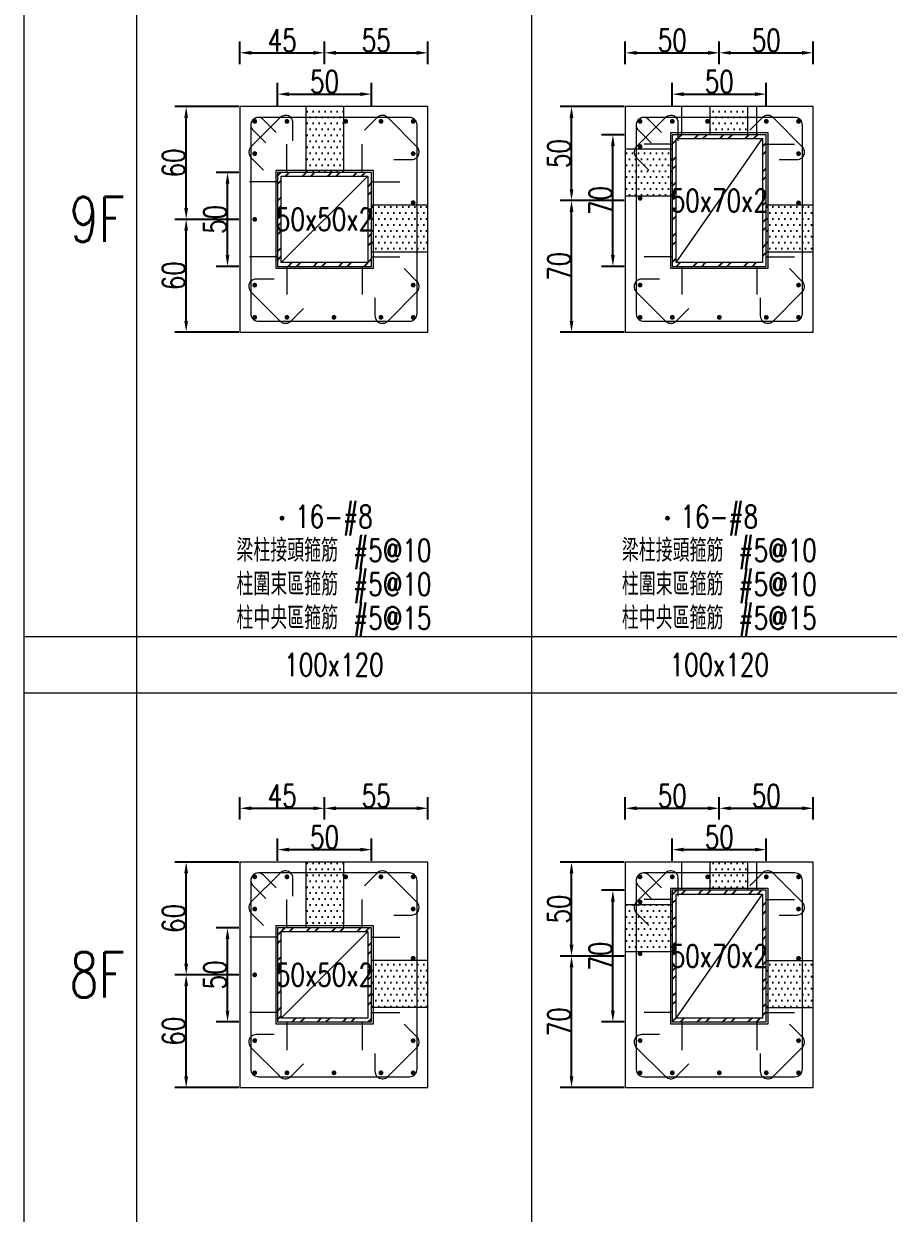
# Model space of a CAD drawing. Header units: millimetres. Extents: x 0 to 3905, y 0 to 8880.
# Drawn here: x 0 to 460, y 3341 to 3974 of the extents above; entities that cross this region are included whole.
import ezdxf
from ezdxf.enums import TextEntityAlignment as Align

# ---------------------------------------------------------------- set-up
doc = ezdxf.new("R2010")
doc.units = ezdxf.units.MM
doc.layers.get('DEFPOINTS').update_dxf_attribs({"color": 3})
for name, color, linetype in [('Hatch線', 6, 'Continuous'), ('TC-鋼粱', 132, 'Continuous'), ('主筋斷面', 2, 'Continuous'), ('文字-主筋根數', 7, 'Continuous'), ('文字-剪力筋 中央區', 7, 'Continuous'), ('文字-剪力筋-BC', 7, 'Continuous'), ('文字-剪力筋-圍束區', 7, 'Continuous'), ('文字-斷面尺寸', 7, 'Continuous'), ('文字-樓群名稱', 7, 'Continuous'), ('文字-輔助字', 7, 'Continuous'), ('柱斷面線', 4, 'Continuous'), ('標註字', 4, 'Continuous'), ('箍筋線', 1, 'Continuous'), ('網格線', 7, 'Continuous'), ('鋼柱', 11, 'Continuous')]:
    doc.layers.add(name, color=color, linetype=linetype)
doc.styles.add('note', font='txt.shx', dxfattribs={"width": 0.75, "height": 12})
doc.styles.add('txt', font='txt.shx', dxfattribs={"height": 0.2, "bigfont": 'chineset.shx'})
doc.dimstyles.new('RCAD_DIM', dxfattribs={"dimtxt": 12, "dimasz": 6, "dimexe": 6, "dimexo": 0.625, "dimtad": 1, "dimdec": 0, "dimdsep": 46, "dimtxsty": 'note', "dimcen": 2.5, "dimclrd": 256, "dimclre": 256, "dimclrt": 256, "dimadec": 0, "dimazin": 0, "dimtfac": 1, "dimtmove": 0, "dimatfit": 3, "dimfxl": 0, "dimtolj": 1, "dimarcsym": 0})

# ---------------------------------------------------------------- blocks, each defined once
blk = doc.blocks.new('*D66')
at = {"layer": 'DEFPOINTS', "color": 0}
for p in [(185, 3534.62), (135, 3528), (185, 3528)]:
    blk.add_point(p, dxfattribs=at)
at = {"layer": '標註字', "lineweight": -2}
for p, q in [((135, 3528.62), (135, 3540.62)), ((185, 3528.62), (185, 3540.62)), ((141, 3534.62), (179, 3534.62))]:
    blk.add_line(p, q, dxfattribs=at)
at = {"layer": '標註字'}
for points in [[(141, 3535.62), (141, 3533.62), (135, 3534.62)], [(179, 3533.62), (179, 3535.62), (185, 3534.62)]]:
    blk.add_solid(points, dxfattribs=at)
at = {"layer": '標註字', "insert": (160, 3541.25), "char_height": 12, "attachment_point": 5, "style": 'note'}
blk.add_mtext('\\A1;50', dxfattribs=at)
blk = doc.blocks.new('*D67')
at = {"layer": 'DEFPOINTS', "color": 0}
for p in [(108.38, 3493), (115, 3493), (115, 3443)]:
    blk.add_point(p, dxfattribs=at)
at = {"layer": '標註字', "lineweight": -2}
for p, q in [((114.38, 3493), (102.38, 3493)), ((108.38, 3449), (108.38, 3487)), ((114.38, 3443), (102.38, 3443))]:
    blk.add_line(p, q, dxfattribs=at)
at = {"layer": '標註字'}
for points in [[(109.38, 3487), (107.38, 3487), (108.38, 3493)], [(107.38, 3449), (109.38, 3449), (108.38, 3443)]]:
    blk.add_solid(points, dxfattribs=at)
at = {"layer": '標註字', "insert": (101.75, 3468), "char_height": 12, "attachment_point": 5, "rotation": 90, "style": 'note'}
blk.add_mtext('\\A1;50', dxfattribs=at)
blk = doc.blocks.new('*D68')
at = {"layer": 'DEFPOINTS', "color": 0}
for p in [(160, 3556.62), (115, 3550), (160, 3550)]:
    blk.add_point(p, dxfattribs=at)
at = {"layer": '標註字', "lineweight": -2}
for p, q in [((115, 3550.62), (115, 3562.62)), ((160, 3550.62), (160, 3562.62)), ((121, 3556.62), (154, 3556.62))]:
    blk.add_line(p, q, dxfattribs=at)
at = {"layer": '標註字'}
for points in [[(121, 3557.62), (121, 3555.62), (115, 3556.62)], [(154, 3555.62), (154, 3557.62), (160, 3556.62)]]:
    blk.add_solid(points, dxfattribs=at)
at = {"layer": '標註字', "insert": (137.5, 3563.25), "char_height": 12, "attachment_point": 5, "style": 'note'}
blk.add_mtext('\\A1;45', dxfattribs=at)
blk = doc.blocks.new('*D69')
at = {"layer": 'DEFPOINTS', "color": 0}
for p in [(215, 3556.62), (160, 3550), (215, 3550)]:
    blk.add_point(p, dxfattribs=at)
at = {"layer": '標註字', "lineweight": -2}
for p, q in [((160, 3550.62), (160, 3562.62)), ((215, 3550.62), (215, 3562.62)), ((166, 3556.62), (209, 3556.62))]:
    blk.add_line(p, q, dxfattribs=at)
at = {"layer": '標註字'}
for points in [[(166, 3557.62), (166, 3555.62), (160, 3556.62)], [(209, 3555.62), (209, 3557.62), (215, 3556.62)]]:
    blk.add_solid(points, dxfattribs=at)
at = {"layer": '標註字', "insert": (187.5, 3563.25), "char_height": 12, "attachment_point": 5, "style": 'note'}
blk.add_mtext('\\A1;55', dxfattribs=at)
blk = doc.blocks.new('*D70')
at = {"layer": 'DEFPOINTS', "color": 0}
for p in [(86.38, 3468), (115, 3468), (115, 3408)]:
    blk.add_point(p, dxfattribs=at)
at = {"layer": '標註字', "lineweight": -2}
for p, q in [((114.38, 3468), (80.38, 3468)), ((86.38, 3414), (86.38, 3462)), ((114.38, 3408), (80.38, 3408))]:
    blk.add_line(p, q, dxfattribs=at)
at = {"layer": '標註字'}
for points in [[(87.38, 3462), (85.38, 3462), (86.38, 3468)], [(85.38, 3414), (87.38, 3414), (86.38, 3408)]]:
    blk.add_solid(points, dxfattribs=at)
at = {"layer": '標註字', "insert": (79.75, 3438), "char_height": 12, "attachment_point": 5, "rotation": 90, "style": 'note'}
blk.add_mtext('\\A1;60', dxfattribs=at)
blk = doc.blocks.new('*D71')
at = {"layer": 'DEFPOINTS', "color": 0}
for p in [(86.38, 3528), (115, 3528), (115, 3468)]:
    blk.add_point(p, dxfattribs=at)
at = {"layer": '標註字', "lineweight": -2}
for p, q in [((114.38, 3528), (80.38, 3528)), ((86.38, 3474), (86.38, 3522)), ((114.38, 3468), (80.38, 3468))]:
    blk.add_line(p, q, dxfattribs=at)
at = {"layer": '標註字'}
for points in [[(87.38, 3522), (85.38, 3522), (86.38, 3528)], [(85.38, 3474), (87.38, 3474), (86.38, 3468)]]:
    blk.add_solid(points, dxfattribs=at)
at = {"layer": '標註字', "insert": (79.75, 3498), "char_height": 12, "attachment_point": 5, "rotation": 90, "style": 'note'}
blk.add_mtext('\\A1;60', dxfattribs=at)
blk = doc.blocks.new('Circle_Filled')
at = {"const_width": 0.5}
blk.add_lwpolyline([(-0.25, 0, 1), (0.25, 0, 1)], format="xyb", close=True, dxfattribs=at)
blk = doc.blocks.new('*D72')
at = {"layer": 'DEFPOINTS', "color": 0}
for p in [(185, 3936.62), (135, 3930), (185, 3930)]:
    blk.add_point(p, dxfattribs=at)
at = {"layer": '標註字', "lineweight": -2}
for p, q in [((135, 3930.62), (135, 3942.62)), ((185, 3930.62), (185, 3942.62)), ((141, 3936.62), (179, 3936.62))]:
    blk.add_line(p, q, dxfattribs=at)
at = {"layer": '標註字'}
for points in [[(141, 3937.62), (141, 3935.62), (135, 3936.62)], [(179, 3935.62), (179, 3937.62), (185, 3936.62)]]:
    blk.add_solid(points, dxfattribs=at)
at = {"layer": '標註字', "insert": (160, 3943.25), "char_height": 12, "attachment_point": 5, "style": 'note'}
blk.add_mtext('\\A1;50', dxfattribs=at)
blk = doc.blocks.new('*D73')
at = {"layer": 'DEFPOINTS', "color": 0}
for p in [(108.38, 3895), (115, 3895), (115, 3845)]:
    blk.add_point(p, dxfattribs=at)
at = {"layer": '標註字', "lineweight": -2}
for p, q in [((114.38, 3895), (102.38, 3895)), ((108.38, 3851), (108.38, 3889)), ((114.38, 3845), (102.38, 3845))]:
    blk.add_line(p, q, dxfattribs=at)
at = {"layer": '標註字'}
for points in [[(109.38, 3889), (107.38, 3889), (108.38, 3895)], [(107.38, 3851), (109.38, 3851), (108.38, 3845)]]:
    blk.add_solid(points, dxfattribs=at)
at = {"layer": '標註字', "insert": (101.75, 3870), "char_height": 12, "attachment_point": 5, "rotation": 90, "style": 'note'}
blk.add_mtext('\\A1;50', dxfattribs=at)
blk = doc.blocks.new('*D74')
at = {"layer": 'DEFPOINTS', "color": 0}
for p in [(160, 3958.62), (115, 3952), (160, 3952)]:
    blk.add_point(p, dxfattribs=at)
at = {"layer": '標註字', "lineweight": -2}
for p, q in [((115, 3952.62), (115, 3964.62)), ((160, 3952.62), (160, 3964.62)), ((121, 3958.62), (154, 3958.62))]:
    blk.add_line(p, q, dxfattribs=at)
at = {"layer": '標註字'}
for points in [[(121, 3959.62), (121, 3957.62), (115, 3958.62)], [(154, 3957.62), (154, 3959.62), (160, 3958.62)]]:
    blk.add_solid(points, dxfattribs=at)
at = {"layer": '標註字', "insert": (137.5, 3965.25), "char_height": 12, "attachment_point": 5, "style": 'note'}
blk.add_mtext('\\A1;45', dxfattribs=at)
blk = doc.blocks.new('*D75')
at = {"layer": 'DEFPOINTS', "color": 0}
for p in [(215, 3958.62), (160, 3952), (215, 3952)]:
    blk.add_point(p, dxfattribs=at)
at = {"layer": '標註字', "lineweight": -2}
for p, q in [((160, 3952.62), (160, 3964.62)), ((215, 3952.62), (215, 3964.62)), ((166, 3958.62), (209, 3958.62))]:
    blk.add_line(p, q, dxfattribs=at)
at = {"layer": '標註字'}
for points in [[(166, 3959.62), (166, 3957.62), (160, 3958.62)], [(209, 3957.62), (209, 3959.62), (215, 3958.62)]]:
    blk.add_solid(points, dxfattribs=at)
at = {"layer": '標註字', "insert": (187.5, 3965.25), "char_height": 12, "attachment_point": 5, "style": 'note'}
blk.add_mtext('\\A1;55', dxfattribs=at)
blk = doc.blocks.new('*D76')
at = {"layer": 'DEFPOINTS', "color": 0}
for p in [(86.38, 3870), (115, 3870), (115, 3810)]:
    blk.add_point(p, dxfattribs=at)
at = {"layer": '標註字', "lineweight": -2}
for p, q in [((114.38, 3870), (80.38, 3870)), ((86.38, 3816), (86.38, 3864)), ((114.38, 3810), (80.38, 3810))]:
    blk.add_line(p, q, dxfattribs=at)
at = {"layer": '標註字'}
for points in [[(87.38, 3864), (85.38, 3864), (86.38, 3870)], [(85.38, 3816), (87.38, 3816), (86.38, 3810)]]:
    blk.add_solid(points, dxfattribs=at)
at = {"layer": '標註字', "insert": (79.75, 3840), "char_height": 12, "attachment_point": 5, "rotation": 90, "style": 'note'}
blk.add_mtext('\\A1;60', dxfattribs=at)
blk = doc.blocks.new('*D77')
at = {"layer": 'DEFPOINTS', "color": 0}
for p in [(86.38, 3930), (115, 3930), (115, 3870)]:
    blk.add_point(p, dxfattribs=at)
at = {"layer": '標註字', "lineweight": -2}
for p, q in [((114.38, 3930), (80.38, 3930)), ((86.38, 3876), (86.38, 3924)), ((114.38, 3870), (80.38, 3870))]:
    blk.add_line(p, q, dxfattribs=at)
at = {"layer": '標註字'}
for points in [[(87.38, 3924), (85.38, 3924), (86.38, 3930)], [(85.38, 3876), (87.38, 3876), (86.38, 3870)]]:
    blk.add_solid(points, dxfattribs=at)
at = {"layer": '標註字', "insert": (79.75, 3900), "char_height": 12, "attachment_point": 5, "rotation": 90, "style": 'note'}
blk.add_mtext('\\A1;60', dxfattribs=at)
blk = doc.blocks.new('*D198')
at = {"layer": 'DEFPOINTS', "color": 0}
for p in [(395, 3534.62), (345, 3528), (395, 3528)]:
    blk.add_point(p, dxfattribs=at)
at = {"layer": '標註字', "lineweight": -2}
for p, q in [((345, 3528.62), (345, 3540.62)), ((395, 3528.62), (395, 3540.62)), ((351, 3534.62), (389, 3534.62))]:
    blk.add_line(p, q, dxfattribs=at)
at = {"layer": '標註字'}
for points in [[(351, 3535.62), (351, 3533.62), (345, 3534.62)], [(389, 3533.62), (389, 3535.62), (395, 3534.62)]]:
    blk.add_solid(points, dxfattribs=at)
at = {"layer": '標註字', "insert": (370, 3541.25), "char_height": 12, "attachment_point": 5, "style": 'note'}
blk.add_mtext('\\A1;50', dxfattribs=at)
blk = doc.blocks.new('*D199')
at = {"layer": 'DEFPOINTS', "color": 0}
for p in [(313.38, 3513), (320, 3513), (320, 3443)]:
    blk.add_point(p, dxfattribs=at)
at = {"layer": '標註字', "lineweight": -2}
for p, q in [((319.38, 3513), (307.38, 3513)), ((313.38, 3449), (313.38, 3507)), ((319.38, 3443), (307.38, 3443))]:
    blk.add_line(p, q, dxfattribs=at)
at = {"layer": '標註字'}
for points in [[(314.38, 3507), (312.38, 3507), (313.38, 3513)], [(312.38, 3449), (314.38, 3449), (313.38, 3443)]]:
    blk.add_solid(points, dxfattribs=at)
at = {"layer": '標註字', "insert": (306.75, 3478), "char_height": 12, "attachment_point": 5, "rotation": 90, "style": 'note'}
blk.add_mtext('\\A1;70', dxfattribs=at)
blk = doc.blocks.new('*D200')
at = {"layer": 'DEFPOINTS', "color": 0}
for p in [(370, 3556.62), (320, 3550), (370, 3550)]:
    blk.add_point(p, dxfattribs=at)
at = {"layer": '標註字', "lineweight": -2}
for p, q in [((320, 3550.62), (320, 3562.62)), ((370, 3550.62), (370, 3562.62)), ((326, 3556.62), (364, 3556.62))]:
    blk.add_line(p, q, dxfattribs=at)
at = {"layer": '標註字'}
for points in [[(326, 3557.62), (326, 3555.62), (320, 3556.62)], [(364, 3555.62), (364, 3557.62), (370, 3556.62)]]:
    blk.add_solid(points, dxfattribs=at)
at = {"layer": '標註字', "insert": (345, 3563.25), "char_height": 12, "attachment_point": 5, "style": 'note'}
blk.add_mtext('\\A1;50', dxfattribs=at)
blk = doc.blocks.new('*D201')
at = {"layer": 'DEFPOINTS', "color": 0}
for p in [(420, 3556.62), (370, 3550), (420, 3550)]:
    blk.add_point(p, dxfattribs=at)
at = {"layer": '標註字', "lineweight": -2}
for p, q in [((370, 3550.62), (370, 3562.62)), ((420, 3550.62), (420, 3562.62)), ((376, 3556.62), (414, 3556.62))]:
    blk.add_line(p, q, dxfattribs=at)
at = {"layer": '標註字'}
for points in [[(376, 3557.62), (376, 3555.62), (370, 3556.62)], [(414, 3555.62), (414, 3557.62), (420, 3556.62)]]:
    blk.add_solid(points, dxfattribs=at)
at = {"layer": '標註字', "insert": (395, 3563.25), "char_height": 12, "attachment_point": 5, "style": 'note'}
blk.add_mtext('\\A1;50', dxfattribs=at)
blk = doc.blocks.new('*D202')
at = {"layer": 'DEFPOINTS', "color": 0}
for p in [(291.38, 3478), (320, 3478), (320, 3408)]:
    blk.add_point(p, dxfattribs=at)
at = {"layer": '標註字', "lineweight": -2}
for p, q in [((319.38, 3478), (285.38, 3478)), ((291.38, 3414), (291.38, 3472)), ((319.38, 3408), (285.38, 3408))]:
    blk.add_line(p, q, dxfattribs=at)
at = {"layer": '標註字'}
for points in [[(292.38, 3472), (290.38, 3472), (291.38, 3478)], [(290.38, 3414), (292.38, 3414), (291.38, 3408)]]:
    blk.add_solid(points, dxfattribs=at)
at = {"layer": '標註字', "insert": (284.75, 3443), "char_height": 12, "attachment_point": 5, "rotation": 90, "style": 'note'}
blk.add_mtext('\\A1;70', dxfattribs=at)
blk = doc.blocks.new('*D203')
at = {"layer": 'DEFPOINTS', "color": 0}
for p in [(291.38, 3528), (320, 3528), (320, 3478)]:
    blk.add_point(p, dxfattribs=at)
at = {"layer": '標註字', "lineweight": -2}
for p, q in [((319.38, 3528), (285.38, 3528)), ((291.38, 3484), (291.38, 3522)), ((319.38, 3478), (285.38, 3478))]:
    blk.add_line(p, q, dxfattribs=at)
at = {"layer": '標註字'}
for points in [[(292.38, 3522), (290.38, 3522), (291.38, 3528)], [(290.38, 3484), (292.38, 3484), (291.38, 3478)]]:
    blk.add_solid(points, dxfattribs=at)
at = {"layer": '標註字', "insert": (284.75, 3503), "char_height": 12, "attachment_point": 5, "rotation": 90, "style": 'note'}
blk.add_mtext('\\A1;50', dxfattribs=at)
blk = doc.blocks.new('*D204')
at = {"layer": 'DEFPOINTS', "color": 0}
for p in [(395, 3936.62), (345, 3930), (395, 3930)]:
    blk.add_point(p, dxfattribs=at)
at = {"layer": '標註字', "lineweight": -2}
for p, q in [((345, 3930.62), (345, 3942.62)), ((395, 3930.62), (395, 3942.62)), ((351, 3936.62), (389, 3936.62))]:
    blk.add_line(p, q, dxfattribs=at)
at = {"layer": '標註字'}
for points in [[(351, 3937.62), (351, 3935.62), (345, 3936.62)], [(389, 3935.62), (389, 3937.62), (395, 3936.62)]]:
    blk.add_solid(points, dxfattribs=at)
at = {"layer": '標註字', "insert": (370, 3943.25), "char_height": 12, "attachment_point": 5, "style": 'note'}
blk.add_mtext('\\A1;50', dxfattribs=at)
blk = doc.blocks.new('*D205')
at = {"layer": 'DEFPOINTS', "color": 0}
for p in [(313.38, 3915), (320, 3915), (320, 3845)]:
    blk.add_point(p, dxfattribs=at)
at = {"layer": '標註字', "lineweight": -2}
for p, q in [((319.38, 3915), (307.38, 3915)), ((313.38, 3851), (313.38, 3909)), ((319.38, 3845), (307.38, 3845))]:
    blk.add_line(p, q, dxfattribs=at)
at = {"layer": '標註字'}
for points in [[(314.38, 3909), (312.38, 3909), (313.38, 3915)], [(312.38, 3851), (314.38, 3851), (313.38, 3845)]]:
    blk.add_solid(points, dxfattribs=at)
at = {"layer": '標註字', "insert": (306.75, 3880), "char_height": 12, "attachment_point": 5, "rotation": 90, "style": 'note'}
blk.add_mtext('\\A1;70', dxfattribs=at)
blk = doc.blocks.new('*D206')
at = {"layer": 'DEFPOINTS', "color": 0}
for p in [(370, 3958.62), (320, 3952), (370, 3952)]:
    blk.add_point(p, dxfattribs=at)
at = {"layer": '標註字', "lineweight": -2}
for p, q in [((320, 3952.62), (320, 3964.62)), ((370, 3952.62), (370, 3964.62)), ((326, 3958.62), (364, 3958.62))]:
    blk.add_line(p, q, dxfattribs=at)
at = {"layer": '標註字'}
for points in [[(326, 3959.62), (326, 3957.62), (320, 3958.62)], [(364, 3957.62), (364, 3959.62), (370, 3958.62)]]:
    blk.add_solid(points, dxfattribs=at)
at = {"layer": '標註字', "insert": (345, 3965.25), "char_height": 12, "attachment_point": 5, "style": 'note'}
blk.add_mtext('\\A1;50', dxfattribs=at)
blk = doc.blocks.new('*D207')
at = {"layer": 'DEFPOINTS', "color": 0}
for p in [(420, 3958.62), (370, 3952), (420, 3952)]:
    blk.add_point(p, dxfattribs=at)
at = {"layer": '標註字', "lineweight": -2}
for p, q in [((370, 3952.62), (370, 3964.62)), ((420, 3952.62), (420, 3964.62)), ((376, 3958.62), (414, 3958.62))]:
    blk.add_line(p, q, dxfattribs=at)
at = {"layer": '標註字'}
for points in [[(376, 3959.62), (376, 3957.62), (370, 3958.62)], [(414, 3957.62), (414, 3959.62), (420, 3958.62)]]:
    blk.add_solid(points, dxfattribs=at)
at = {"layer": '標註字', "insert": (395, 3965.25), "char_height": 12, "attachment_point": 5, "style": 'note'}
blk.add_mtext('\\A1;50', dxfattribs=at)
blk = doc.blocks.new('*D208')
at = {"layer": 'DEFPOINTS', "color": 0}
for p in [(291.38, 3880), (320, 3880), (320, 3810)]:
    blk.add_point(p, dxfattribs=at)
at = {"layer": '標註字', "lineweight": -2}
for p, q in [((319.38, 3880), (285.38, 3880)), ((291.38, 3816), (291.38, 3874)), ((319.38, 3810), (285.38, 3810))]:
    blk.add_line(p, q, dxfattribs=at)
at = {"layer": '標註字'}
for points in [[(292.38, 3874), (290.38, 3874), (291.38, 3880)], [(290.38, 3816), (292.38, 3816), (291.38, 3810)]]:
    blk.add_solid(points, dxfattribs=at)
at = {"layer": '標註字', "insert": (284.75, 3845), "char_height": 12, "attachment_point": 5, "rotation": 90, "style": 'note'}
blk.add_mtext('\\A1;70', dxfattribs=at)
blk = doc.blocks.new('*D209')
at = {"layer": 'DEFPOINTS', "color": 0}
for p in [(291.38, 3930), (320, 3930), (320, 3880)]:
    blk.add_point(p, dxfattribs=at)
at = {"layer": '標註字', "lineweight": -2}
for p, q in [((319.38, 3930), (285.38, 3930)), ((291.38, 3886), (291.38, 3924)), ((319.38, 3880), (285.38, 3880))]:
    blk.add_line(p, q, dxfattribs=at)
at = {"layer": '標註字'}
for points in [[(292.38, 3924), (290.38, 3924), (291.38, 3930)], [(290.38, 3886), (292.38, 3886), (291.38, 3880)]]:
    blk.add_solid(points, dxfattribs=at)
at = {"layer": '標註字', "insert": (284.75, 3905), "char_height": 12, "attachment_point": 5, "rotation": 90, "style": 'note'}
blk.add_mtext('\\A1;50', dxfattribs=at)

msp = doc.modelspace()

# ---------------------------------------------------------------- hatches: boundary and pattern name
at = {"layer": 'Hatch線'}
h = msp.add_hatch(dxfattribs=at)
h.set_pattern_fill('ANSI32', color=256, style=0)
h.paths.add_polyline_path([(345, 3845), (395, 3845), (395, 3915), (345, 3915)], flags=17)
h.paths.add_polyline_path([(347, 3847), (347, 3913), (393, 3913), (393, 3847)])
h = msp.add_hatch(dxfattribs=at)
h.set_pattern_fill('ANSI32', color=256, style=0)
h.paths.add_polyline_path([(135, 3845), (185, 3845), (185, 3895), (135, 3895)], flags=17)
h.paths.add_polyline_path([(137, 3847), (137, 3893), (183, 3893), (183, 3847)])
h = msp.add_hatch(dxfattribs=at)
h.set_pattern_fill('ANSI32', color=256, style=0)
h.paths.add_polyline_path([(345, 3443), (395, 3443), (395, 3513), (345, 3513)], flags=17)
h.paths.add_polyline_path([(347, 3445), (347, 3511), (393, 3511), (393, 3445)])
h = msp.add_hatch(dxfattribs=at)
h.set_pattern_fill('ANSI32', color=256, style=0)
h.paths.add_polyline_path([(135, 3443), (185, 3443), (185, 3493), (135, 3493)], flags=17)
h.paths.add_polyline_path([(137, 3445), (137, 3491), (183, 3491), (183, 3445)])
at = {"layer": 'TC-鋼粱'}
h = msp.add_hatch(dxfattribs=at)
h.set_pattern_fill('DOTS', color=256, scale=2, style=0)
h.paths.add_polyline_path([(170, 3930), (150, 3930), (150, 3895), (170, 3895)], flags=17)
h = msp.add_hatch(dxfattribs=at)
h.set_pattern_fill('DOTS', color=256, scale=2, style=0)
h.paths.add_polyline_path([(385, 3930), (365, 3930), (365, 3915), (385, 3915)], flags=17)
h = msp.add_hatch(dxfattribs=at)
h.set_pattern_fill('DOTS', color=256, scale=2, style=0)
h.paths.add_polyline_path([(320, 3907.5), (320, 3882.5), (345, 3882.5), (345, 3907.5)], flags=17)
h = msp.add_hatch(dxfattribs=at)
h.set_pattern_fill('DOTS', color=256, scale=2, style=0)
h.paths.add_polyline_path([(215, 3852.56), (215, 3877.56), (185, 3877.56), (185, 3852.56)], flags=17)
h = msp.add_hatch(dxfattribs=at)
h.set_pattern_fill('DOTS', color=256, scale=2, style=0)
h.paths.add_polyline_path([(420, 3852.5), (420, 3877.5), (395, 3877.5), (395, 3852.5)], flags=17)
h = msp.add_hatch(dxfattribs=at)
h.set_pattern_fill('DOTS', color=256, scale=2, style=0)
h.paths.add_polyline_path([(170, 3528), (150, 3528), (150, 3493), (170, 3493)], flags=17)
h = msp.add_hatch(dxfattribs=at)
h.set_pattern_fill('DOTS', color=256, scale=2, style=0)
h.paths.add_polyline_path([(385, 3528), (365, 3528), (365, 3513), (385, 3513)], flags=17)
h = msp.add_hatch(dxfattribs=at)
h.set_pattern_fill('DOTS', color=256, scale=2, style=0)
h.paths.add_polyline_path([(320, 3505.5), (320, 3480.5), (345, 3480.5), (345, 3505.5)], flags=17)
h = msp.add_hatch(dxfattribs=at)
h.set_pattern_fill('DOTS', color=256, scale=2, style=0)
h.paths.add_polyline_path([(215, 3450.56), (215, 3475.56), (185, 3475.56), (185, 3450.56)], flags=17)
h = msp.add_hatch(dxfattribs=at)
h.set_pattern_fill('DOTS', color=256, scale=2, style=0)
h.paths.add_polyline_path([(420, 3450.5), (420, 3475.5), (395, 3475.5), (395, 3450.5)], flags=17)

# ---------------------------------------------------------------- linework, layer by layer
at = {"layer": 'DEFPOINTS', "lineweight": 5}
for points in [[(350, 3915), (350, 3930)], [(390, 3915), (390, 3930)], [(345, 3844), (396, 3844), (396, 3916), (344, 3916), (344, 3844), (345, 3844)], [(347, 3847), (393, 3913)], [(140, 3895), (140, 3910)], [(180, 3895), (180, 3910)], [(345, 3910), (330, 3910)], [(395, 3910), (410, 3910)], [(135, 3844), (186, 3844), (186, 3896), (134, 3896), (134, 3844), (135, 3844)], [(137, 3847), (183, 3893)], [(135, 3890), (120, 3890)], [(185, 3890), (200, 3890)], [(135, 3850), (120, 3850)], [(185, 3850), (200, 3850)], [(345, 3850), (330, 3850)], [(395, 3850), (410, 3850)], [(140, 3845), (140, 3830)], [(180, 3845), (180, 3830)], [(350, 3845), (350, 3830)], [(390, 3845), (390, 3830)], [(350, 3513), (350, 3528)], [(390, 3513), (390, 3528)], [(345, 3442), (396, 3442), (396, 3514), (344, 3514), (344, 3442), (345, 3442)], [(140, 3493), (140, 3508)], [(180, 3493), (180, 3508)], [(345, 3508), (330, 3508)], [(347, 3445), (393, 3511)], [(395, 3508), (410, 3508)], [(135, 3442), (186, 3442), (186, 3494), (134, 3494), (134, 3442), (135, 3442)], [(135, 3488), (120, 3488)], [(137, 3445), (183, 3491)], [(185, 3488), (200, 3488)], [(135, 3448), (120, 3448)], [(140, 3443), (140, 3428)], [(180, 3443), (180, 3428)], [(185, 3448), (200, 3448)], [(345, 3448), (330, 3448)], [(350, 3443), (350, 3428)], [(390, 3443), (390, 3428)], [(395, 3448), (410, 3448)]]:
    msp.add_lwpolyline(points, dxfattribs=at)
at = {"layer": 'TC-鋼粱', "lineweight": 5}
for points in [[(150, 3930), (150, 3895)], [(170, 3930), (170, 3895)], [(365, 3930), (365, 3915)], [(385, 3930), (385, 3915)], [(320, 3907.5), (345, 3907.5)], [(320, 3882.5), (345, 3882.5)], [(215, 3877.56), (185, 3877.56)], [(420, 3877.5), (395, 3877.5)], [(215, 3852.56), (185, 3852.56)], [(420, 3852.5), (395, 3852.5)], [(150, 3528), (150, 3493)], [(170, 3528), (170, 3493)], [(365, 3528), (365, 3513)], [(385, 3528), (385, 3513)], [(320, 3505.5), (345, 3505.5)], [(215, 3475.56), (185, 3475.56)], [(320, 3480.5), (345, 3480.5)], [(420, 3475.5), (395, 3475.5)], [(215, 3450.56), (185, 3450.56)], [(420, 3450.5), (395, 3450.5)]]:
    msp.add_lwpolyline(points, dxfattribs=at)
at = {"layer": '柱斷面線', "lineweight": 5}
for points in [[(115, 3810), (215, 3810), (215, 3930), (115, 3930), (115, 3810)], [(320, 3810), (420, 3810), (420, 3930), (320, 3930), (320, 3810)], [(115, 3408), (215, 3408), (215, 3528), (115, 3528), (115, 3408)], [(320, 3408), (420, 3408), (420, 3528), (320, 3528), (320, 3408)]]:
    msp.add_lwpolyline(points, dxfattribs=at)
at = {"layer": '箍筋線', "lineweight": 5}
for points in [[(143.19, 3911.81), (143.19, 3921.35), (143.13, 3922.02), (142.96, 3922.66), (142.69, 3923.27), (142.32, 3923.83), (141.86, 3924.32), (141.33, 3924.72), (140.73, 3925.02), (140.1, 3925.23), (139.43, 3925.32), (138.77, 3925.3), (138.11, 3925.17), (137.49, 3924.93), (136.91, 3924.59), (136.4, 3924.16), (120.84, 3908.6), (120.39, 3908.07), (120.05, 3907.47), (119.81, 3906.82), (119.69, 3906.13), (119.69, 3905.44), (119.81, 3904.76), (120.05, 3904.11), (120.39, 3903.51), (120.84, 3902.98), (127.58, 3896.23)], [(134.33, 3916.29), (127.58, 3923.04), (127.07, 3923.47), (126.49, 3923.81), (125.87, 3924.05), (125.22, 3924.18), (124.55, 3924.2), (123.89, 3924.11), (123.25, 3923.9), (122.66, 3923.6), (122.12, 3923.19), (121.66, 3922.71), (121.29, 3922.15), (121.02, 3921.54), (120.85, 3920.9), (120.79, 3920.23), (120.79, 3819.77), (120.86, 3819.08), (121.03, 3818.41), (121.33, 3817.78), (121.72, 3817.21), (122.21, 3816.72), (122.78, 3816.33), (123.41, 3816.03), (124.08, 3815.86), (124.77, 3815.79), (205.23, 3815.79), (205.92, 3815.86), (206.59, 3816.03), (207.22, 3816.33), (207.79, 3816.72), (208.28, 3817.21), (208.67, 3817.78), (208.97, 3818.41), (209.14, 3819.08), (209.21, 3819.77), (209.21, 3920.23), (209.14, 3920.92), (208.97, 3921.59), (208.67, 3922.22), (208.28, 3922.79), (207.79, 3923.28), (207.22, 3923.67), (206.59, 3923.97), (205.92, 3924.14), (205.23, 3924.21), (124.77, 3924.21), (124.1, 3924.15), (123.46, 3923.98), (122.85, 3923.71), (122.29, 3923.34), (121.81, 3922.88), (121.4, 3922.34), (121.1, 3921.75), (120.89, 3921.11), (120.8, 3920.45), (120.82, 3919.78), (120.95, 3919.13), (121.19, 3918.51), (121.53, 3917.93), (121.96, 3917.42), (128.71, 3910.67)], [(196.81, 3901.81), (206.35, 3901.81), (207.02, 3901.87), (207.66, 3902.04), (208.27, 3902.31), (208.83, 3902.68), (209.32, 3903.14), (209.72, 3903.67), (210.02, 3904.27), (210.23, 3904.9), (210.32, 3905.57), (210.3, 3906.23), (210.17, 3906.89), (209.93, 3907.51), (209.59, 3908.09), (209.16, 3908.6), (193.6, 3924.16), (193.07, 3924.61), (192.47, 3924.95), (191.82, 3925.19), (191.13, 3925.31), (190.44, 3925.31), (189.76, 3925.19), (189.11, 3924.95), (188.51, 3924.61), (187.98, 3924.16), (181.23, 3917.42)], [(348.19, 3911.81), (348.19, 3921.35), (348.13, 3922.02), (347.96, 3922.66), (347.69, 3923.27), (347.32, 3923.83), (346.86, 3924.32), (346.33, 3924.72), (345.73, 3925.02), (345.1, 3925.23), (344.43, 3925.32), (343.77, 3925.3), (343.11, 3925.17), (342.49, 3924.93), (341.91, 3924.59), (341.4, 3924.16), (325.84, 3908.6), (325.39, 3908.07), (325.05, 3907.47), (324.81, 3906.82), (324.69, 3906.13), (324.69, 3905.44), (324.81, 3904.76), (325.05, 3904.11), (325.39, 3903.51), (325.84, 3902.98), (332.58, 3896.23)], [(339.33, 3916.29), (332.58, 3923.04), (332.07, 3923.47), (331.49, 3923.81), (330.87, 3924.05), (330.22, 3924.18), (329.55, 3924.2), (328.89, 3924.11), (328.25, 3923.9), (327.66, 3923.6), (327.12, 3923.19), (326.66, 3922.71), (326.29, 3922.15), (326.02, 3921.54), (325.85, 3920.9), (325.79, 3920.23), (325.79, 3819.77), (325.86, 3819.08), (326.03, 3818.41), (326.33, 3817.78), (326.72, 3817.21), (327.21, 3816.72), (327.78, 3816.33), (328.41, 3816.03), (329.08, 3815.86), (329.77, 3815.79), (410.23, 3815.79), (410.92, 3815.86), (411.59, 3816.03), (412.22, 3816.33), (412.79, 3816.72), (413.28, 3817.21), (413.67, 3817.78), (413.97, 3818.41), (414.14, 3819.08), (414.21, 3819.77), (414.21, 3920.23), (414.14, 3920.92), (413.97, 3921.59), (413.67, 3922.22), (413.28, 3922.79), (412.79, 3923.28), (412.22, 3923.67), (411.59, 3923.97), (410.92, 3924.14), (410.23, 3924.21), (329.77, 3924.21), (329.1, 3924.15), (328.46, 3923.98), (327.85, 3923.71), (327.29, 3923.34), (326.81, 3922.88), (326.4, 3922.34), (326.1, 3921.75), (325.89, 3921.11), (325.8, 3920.45), (325.82, 3919.78), (325.95, 3919.13), (326.19, 3918.51), (326.53, 3917.93), (326.96, 3917.42), (333.71, 3910.67)], [(401.81, 3901.81), (411.35, 3901.81), (412.02, 3901.87), (412.66, 3902.04), (413.27, 3902.31), (413.83, 3902.68), (414.32, 3903.14), (414.72, 3903.67), (415.02, 3904.27), (415.23, 3904.9), (415.32, 3905.57), (415.3, 3906.23), (415.17, 3906.89), (414.93, 3907.51), (414.59, 3908.09), (414.16, 3908.6), (398.6, 3924.16), (398.07, 3924.61), (397.47, 3924.95), (396.82, 3925.19), (396.13, 3925.31), (395.44, 3925.31), (394.76, 3925.19), (394.11, 3924.95), (393.51, 3924.61), (392.98, 3924.16), (386.23, 3917.42)], [(186.81, 3828.19), (186.81, 3818.65), (186.87, 3817.98), (187.04, 3817.34), (187.31, 3816.73), (187.68, 3816.17), (188.14, 3815.68), (188.67, 3815.28), (189.27, 3814.98), (189.9, 3814.77), (190.57, 3814.68), (191.23, 3814.7), (191.89, 3814.83), (192.51, 3815.07), (193.09, 3815.41), (193.6, 3815.84), (209.16, 3831.4), (209.61, 3831.93), (209.95, 3832.53), (210.19, 3833.18), (210.31, 3833.87), (210.31, 3834.56), (210.19, 3835.24), (209.95, 3835.89), (209.61, 3836.49), (209.16, 3837.02), (202.42, 3843.77)], [(391.81, 3828.19), (391.81, 3818.65), (391.87, 3817.98), (392.04, 3817.34), (392.31, 3816.73), (392.68, 3816.17), (393.14, 3815.68), (393.67, 3815.28), (394.27, 3814.98), (394.9, 3814.77), (395.57, 3814.68), (396.23, 3814.7), (396.89, 3814.83), (397.51, 3815.07), (398.09, 3815.41), (398.6, 3815.84), (414.16, 3831.4), (414.61, 3831.93), (414.95, 3832.53), (415.19, 3833.18), (415.31, 3833.87), (415.31, 3834.56), (415.19, 3835.24), (414.95, 3835.89), (414.61, 3836.49), (414.16, 3837.02), (407.42, 3843.77)], [(133.19, 3838.19), (123.65, 3838.19), (122.98, 3838.13), (122.34, 3837.96), (121.73, 3837.69), (121.17, 3837.32), (120.68, 3836.86), (120.28, 3836.33), (119.98, 3835.73), (119.77, 3835.1), (119.68, 3834.43), (119.7, 3833.77), (119.83, 3833.11), (120.07, 3832.49), (120.41, 3831.91), (120.84, 3831.4), (136.4, 3815.84), (136.93, 3815.39), (137.53, 3815.05), (138.18, 3814.81), (138.87, 3814.69), (139.56, 3814.69), (140.24, 3814.81), (140.89, 3815.05), (141.49, 3815.39), (142.02, 3815.84), (148.77, 3822.58)], [(338.19, 3838.19), (328.65, 3838.19), (327.98, 3838.13), (327.34, 3837.96), (326.73, 3837.69), (326.17, 3837.32), (325.68, 3836.86), (325.28, 3836.33), (324.98, 3835.73), (324.77, 3835.1), (324.68, 3834.43), (324.7, 3833.77), (324.83, 3833.11), (325.07, 3832.49), (325.41, 3831.91), (325.84, 3831.4), (341.4, 3815.84), (341.93, 3815.39), (342.53, 3815.05), (343.18, 3814.81), (343.87, 3814.69), (344.56, 3814.69), (345.24, 3814.81), (345.89, 3815.05), (346.49, 3815.39), (347.02, 3815.84), (353.77, 3822.58)], [(143.19, 3509.81), (143.19, 3519.35), (143.13, 3520.02), (142.96, 3520.66), (142.69, 3521.27), (142.32, 3521.83), (141.86, 3522.32), (141.33, 3522.72), (140.73, 3523.02), (140.1, 3523.23), (139.43, 3523.32), (138.77, 3523.3), (138.11, 3523.17), (137.49, 3522.93), (136.91, 3522.59), (136.4, 3522.16), (120.84, 3506.6), (120.39, 3506.07), (120.05, 3505.47), (119.81, 3504.82), (119.69, 3504.13), (119.69, 3503.44), (119.81, 3502.76), (120.05, 3502.11), (120.39, 3501.51), (120.84, 3500.98), (127.58, 3494.23)], [(134.33, 3514.29), (127.58, 3521.04), (127.07, 3521.47), (126.49, 3521.81), (125.87, 3522.05), (125.22, 3522.18), (124.55, 3522.2), (123.89, 3522.11), (123.25, 3521.9), (122.66, 3521.6), (122.12, 3521.19), (121.66, 3520.71), (121.29, 3520.15), (121.02, 3519.54), (120.85, 3518.9), (120.79, 3518.23), (120.79, 3417.77), (120.86, 3417.08), (121.03, 3416.41), (121.33, 3415.78), (121.72, 3415.21), (122.21, 3414.72), (122.78, 3414.33), (123.41, 3414.03), (124.08, 3413.86), (124.77, 3413.79), (205.23, 3413.79), (205.92, 3413.86), (206.59, 3414.03), (207.22, 3414.33), (207.79, 3414.72), (208.28, 3415.21), (208.67, 3415.78), (208.97, 3416.41), (209.14, 3417.08), (209.21, 3417.77), (209.21, 3518.23), (209.14, 3518.92), (208.97, 3519.59), (208.67, 3520.22), (208.28, 3520.79), (207.79, 3521.28), (207.22, 3521.67), (206.59, 3521.97), (205.92, 3522.14), (205.23, 3522.21), (124.77, 3522.21), (124.1, 3522.15), (123.46, 3521.98), (122.85, 3521.71), (122.29, 3521.34), (121.81, 3520.88), (121.4, 3520.34), (121.1, 3519.75), (120.89, 3519.11), (120.8, 3518.45), (120.82, 3517.78), (120.95, 3517.13), (121.19, 3516.51), (121.53, 3515.93), (121.96, 3515.42), (128.71, 3508.67)], [(196.81, 3499.81), (206.35, 3499.81), (207.02, 3499.87), (207.66, 3500.04), (208.27, 3500.31), (208.83, 3500.68), (209.32, 3501.14), (209.72, 3501.67), (210.02, 3502.27), (210.23, 3502.9), (210.32, 3503.57), (210.3, 3504.23), (210.17, 3504.89), (209.93, 3505.51), (209.59, 3506.09), (209.16, 3506.6), (193.6, 3522.16), (193.07, 3522.61), (192.47, 3522.95), (191.82, 3523.19), (191.13, 3523.31), (190.44, 3523.31), (189.76, 3523.19), (189.11, 3522.95), (188.51, 3522.61), (187.98, 3522.16), (181.23, 3515.42)], [(348.19, 3509.81), (348.19, 3519.35), (348.13, 3520.02), (347.96, 3520.66), (347.69, 3521.27), (347.32, 3521.83), (346.86, 3522.32), (346.33, 3522.72), (345.73, 3523.02), (345.1, 3523.23), (344.43, 3523.32), (343.77, 3523.3), (343.11, 3523.17), (342.49, 3522.93), (341.91, 3522.59), (341.4, 3522.16), (325.84, 3506.6), (325.39, 3506.07), (325.05, 3505.47), (324.81, 3504.82), (324.69, 3504.13), (324.69, 3503.44), (324.81, 3502.76), (325.05, 3502.11), (325.39, 3501.51), (325.84, 3500.98), (332.58, 3494.23)], [(339.33, 3514.29), (332.58, 3521.04), (332.07, 3521.47), (331.49, 3521.81), (330.87, 3522.05), (330.22, 3522.18), (329.55, 3522.2), (328.89, 3522.11), (328.25, 3521.9), (327.66, 3521.6), (327.12, 3521.19), (326.66, 3520.71), (326.29, 3520.15), (326.02, 3519.54), (325.85, 3518.9), (325.79, 3518.23), (325.79, 3417.77), (325.86, 3417.08), (326.03, 3416.41), (326.33, 3415.78), (326.72, 3415.21), (327.21, 3414.72), (327.78, 3414.33), (328.41, 3414.03), (329.08, 3413.86), (329.77, 3413.79), (410.23, 3413.79), (410.92, 3413.86), (411.59, 3414.03), (412.22, 3414.33), (412.79, 3414.72), (413.28, 3415.21), (413.67, 3415.78), (413.97, 3416.41), (414.14, 3417.08), (414.21, 3417.77), (414.21, 3518.23), (414.14, 3518.92), (413.97, 3519.59), (413.67, 3520.22), (413.28, 3520.79), (412.79, 3521.28), (412.22, 3521.67), (411.59, 3521.97), (410.92, 3522.14), (410.23, 3522.21), (329.77, 3522.21), (329.1, 3522.15), (328.46, 3521.98), (327.85, 3521.71), (327.29, 3521.34), (326.81, 3520.88), (326.4, 3520.34), (326.1, 3519.75), (325.89, 3519.11), (325.8, 3518.45), (325.82, 3517.78), (325.95, 3517.13), (326.19, 3516.51), (326.53, 3515.93), (326.96, 3515.42), (333.71, 3508.67)], [(401.81, 3499.81), (411.35, 3499.81), (412.02, 3499.87), (412.66, 3500.04), (413.27, 3500.31), (413.83, 3500.68), (414.32, 3501.14), (414.72, 3501.67), (415.02, 3502.27), (415.23, 3502.9), (415.32, 3503.57), (415.3, 3504.23), (415.17, 3504.89), (414.93, 3505.51), (414.59, 3506.09), (414.16, 3506.6), (398.6, 3522.16), (398.07, 3522.61), (397.47, 3522.95), (396.82, 3523.19), (396.13, 3523.31), (395.44, 3523.31), (394.76, 3523.19), (394.11, 3522.95), (393.51, 3522.61), (392.98, 3522.16), (386.23, 3515.42)], [(186.81, 3426.19), (186.81, 3416.65), (186.87, 3415.98), (187.04, 3415.34), (187.31, 3414.73), (187.68, 3414.17), (188.14, 3413.68), (188.67, 3413.28), (189.27, 3412.98), (189.9, 3412.77), (190.57, 3412.68), (191.23, 3412.7), (191.89, 3412.83), (192.51, 3413.07), (193.09, 3413.41), (193.6, 3413.84), (209.16, 3429.4), (209.61, 3429.93), (209.95, 3430.53), (210.19, 3431.18), (210.31, 3431.87), (210.31, 3432.56), (210.19, 3433.24), (209.95, 3433.89), (209.61, 3434.49), (209.16, 3435.02), (202.42, 3441.77)], [(391.81, 3426.19), (391.81, 3416.65), (391.87, 3415.98), (392.04, 3415.34), (392.31, 3414.73), (392.68, 3414.17), (393.14, 3413.68), (393.67, 3413.28), (394.27, 3412.98), (394.9, 3412.77), (395.57, 3412.68), (396.23, 3412.7), (396.89, 3412.83), (397.51, 3413.07), (398.09, 3413.41), (398.6, 3413.84), (414.16, 3429.4), (414.61, 3429.93), (414.95, 3430.53), (415.19, 3431.18), (415.31, 3431.87), (415.31, 3432.56), (415.19, 3433.24), (414.95, 3433.89), (414.61, 3434.49), (414.16, 3435.02), (407.42, 3441.77)], [(133.19, 3436.19), (123.65, 3436.19), (122.98, 3436.13), (122.34, 3435.96), (121.73, 3435.69), (121.17, 3435.32), (120.68, 3434.86), (120.28, 3434.33), (119.98, 3433.73), (119.77, 3433.1), (119.68, 3432.43), (119.7, 3431.77), (119.83, 3431.11), (120.07, 3430.49), (120.41, 3429.91), (120.84, 3429.4), (136.4, 3413.84), (136.93, 3413.39), (137.53, 3413.05), (138.18, 3412.81), (138.87, 3412.69), (139.56, 3412.69), (140.24, 3412.81), (140.89, 3413.05), (141.49, 3413.39), (142.02, 3413.84), (148.77, 3420.58)], [(338.19, 3436.19), (328.65, 3436.19), (327.98, 3436.13), (327.34, 3435.96), (326.73, 3435.69), (326.17, 3435.32), (325.68, 3434.86), (325.28, 3434.33), (324.98, 3433.73), (324.77, 3433.1), (324.68, 3432.43), (324.7, 3431.77), (324.83, 3431.11), (325.07, 3430.49), (325.41, 3429.91), (325.84, 3429.4), (341.4, 3413.84), (341.93, 3413.39), (342.53, 3413.05), (343.18, 3412.81), (343.87, 3412.69), (344.56, 3412.69), (345.24, 3412.81), (345.89, 3413.05), (346.49, 3413.39), (347.02, 3413.84), (353.77, 3420.58)]]:
    msp.add_lwpolyline(points, dxfattribs=at)
at = {"layer": '網格線', "lineweight": 5}
for points in [[(0, 4020), (0, 3648)], [(60, 4020), (60, 3648)], [(270, 4020), (270, 3648)], [(0, 3648), (0, 3618)], [(0, 3648), (60, 3648)], [(60, 3648), (270, 3648)], [(60, 3648), (60, 3618)], [(270, 3648), (470, 3648)], [(270, 3648), (270, 3618)], [(0, 3618), (0, 3246)], [(0, 3618), (60, 3618)], [(60, 3618), (270, 3618)], [(60, 3618), (60, 3246)], [(270, 3618), (470, 3618)], [(270, 3618), (270, 3246)]]:
    msp.add_lwpolyline(points, dxfattribs=at)
at = {"layer": '鋼柱', "lineweight": 5}
for points in [[(345, 3845), (395, 3845), (395, 3915), (345, 3915), (345, 3845)], [(347, 3847), (347, 3913), (393, 3913), (393, 3847), (347, 3847)], [(135, 3845), (185, 3845), (185, 3895), (135, 3895), (135, 3845)], [(137, 3847), (137, 3893), (183, 3893), (183, 3847), (137, 3847)], [(345, 3443), (395, 3443), (395, 3513), (345, 3513), (345, 3443)], [(347, 3445), (347, 3511), (393, 3511), (393, 3445), (347, 3445)], [(135, 3443), (185, 3443), (185, 3493), (135, 3493), (135, 3443)], [(137, 3445), (137, 3491), (183, 3491), (183, 3445), (137, 3445)]]:
    msp.add_lwpolyline(points, dxfattribs=at)

# ---------------------------------------------------------------- block references
at = {"layer": '主筋斷面', "lineweight": 5, "xscale": 2.539999961853027, "yscale": 2.539999961853027}
for p in [(122.86, 3922.14), (140, 3922.14), (171.27, 3922.14), (190, 3922.14), (207.14, 3922.14), (327.86, 3922.14), (345, 3922.14), (363.73, 3922.14), (395, 3922.14), (412.14, 3922.14), (122.86, 3905), (207.14, 3905), (327.86, 3908.77), (412.14, 3905), (207.14, 3878.83), (327.86, 3881.23), (412.14, 3878.77), (122.86, 3870), (122.86, 3835), (207.14, 3835), (327.86, 3835), (412.14, 3835), (122.86, 3817.86), (140, 3817.86), (165, 3817.86), (190, 3817.86), (207.14, 3817.86), (327.86, 3817.86), (345, 3817.86), (370, 3817.86), (395, 3817.86), (412.14, 3817.86), (137.42, 3711), (342.42, 3711), (122.86, 3520.14), (140, 3520.14), (171.27, 3520.14), (190, 3520.14), (207.14, 3520.14), (327.86, 3520.14), (345, 3520.14), (363.73, 3520.14), (395, 3520.14), (412.14, 3520.14), (327.86, 3506.77), (122.86, 3503), (207.14, 3503), (412.14, 3503), (207.14, 3476.83), (327.86, 3479.23), (412.14, 3476.77), (122.86, 3468), (122.86, 3433), (207.14, 3433), (327.86, 3433), (412.14, 3433), (122.86, 3415.86), (140, 3415.86), (165, 3415.86), (190, 3415.86), (207.14, 3415.86), (327.86, 3415.86), (345, 3415.86), (370, 3415.86), (395, 3415.86), (412.14, 3415.86)]:
    msp.add_blockref('Circle_Filled', p, dxfattribs=at)

# ---------------------------------------------------------------- texts
at = {"layer": '文字-主筋根數', "style": 'txt', "width": 0.75}
for p in [(165, 3711), (370, 3711)]:
    msp.add_text('16-#8', height=12, dxfattribs=at).set_placement(p, align=Align.MIDDLE)
at = {"layer": '文字-剪力筋 中央區', "style": 'txt', "width": 0.75}
for p in [(165, 3657), (370, 3657)]:
    msp.add_text('柱中央區箍筋 #5@15', height=12, dxfattribs=at).set_placement(p, align=Align.MIDDLE)
at = {"layer": '文字-剪力筋-BC', "style": 'txt', "width": 0.75}
for p in [(165, 3693), (370, 3693)]:
    msp.add_text('梁柱接頭箍筋 #5@10', height=12, dxfattribs=at).set_placement(p, align=Align.MIDDLE)
at = {"layer": '文字-剪力筋-圍束區', "style": 'txt', "width": 0.75}
for p in [(165, 3675), (370, 3675)]:
    msp.add_text('柱圍束區箍筋 #5@10', height=12, dxfattribs=at).set_placement(p, align=Align.MIDDLE)
at = {"layer": '文字-斷面尺寸', "style": 'txt', "width": 0.75}
for p in [(165, 3633), (370, 3633)]:
    msp.add_text('100x120', height=12, dxfattribs=at).set_placement(p, align=Align.MIDDLE)
at = {"layer": '文字-樓群名稱', "style": 'txt', "width": 0.75}
for s, p in [('9F', (39, 3870)), ('8F', (39, 3468))]:
    msp.add_text(s, height=24, dxfattribs=at).set_placement(p, align=Align.MIDDLE)
at = {"layer": '文字-輔助字', "style": 'txt', "width": 0.75}
for s, p in [('50x70x2', (370, 3880)), ('50x50x2', (160, 3870)), ('50x70x2', (370, 3478)), ('50x50x2', (160, 3468))]:
    msp.add_text(s, height=12, dxfattribs=at).set_placement(p, align=Align.MIDDLE)

# ---------------------------------------------------------------- dimensions: what is measured, and where the dimension line sits
at = {"layer": '標註字'}
for base, p1, p2, picture, middle in [((160, 3958.62), (115, 3952), (160, 3952), '*D74', (137.5, 3965.25)), ((215, 3958.62), (160, 3952), (215, 3952), '*D75', (187.5, 3965.25)), ((370, 3958.62), (320, 3952), (370, 3952), '*D206', (345, 3965.25)), ((420, 3958.62), (370, 3952), (420, 3952), '*D207', (395, 3965.25)), ((185, 3936.62), (135, 3930), (185, 3930), '*D72', (160, 3943.25)), ((395, 3936.62), (345, 3930), (395, 3930), '*D204', (370, 3943.25)), ((160, 3556.62), (115, 3550), (160, 3550), '*D68', (137.5, 3563.25)), ((215, 3556.62), (160, 3550), (215, 3550), '*D69', (187.5, 3563.25)), ((370, 3556.62), (320, 3550), (370, 3550), '*D200', (345, 3563.25)), ((420, 3556.62), (370, 3550), (420, 3550), '*D201', (395, 3563.25)), ((185, 3534.62), (135, 3528), (185, 3528), '*D66', (160, 3541.25)), ((395, 3534.62), (345, 3528), (395, 3528), '*D198', (370, 3541.25))]:
    dim = msp.add_linear_dim(base=base, p1=p1, p2=p2, dimstyle='RCAD_DIM', dxfattribs=at)
    dim.commit()
    dim.dimension.update_dxf_attribs({"geometry": picture, "text_midpoint": middle})
for base, p1, p2, picture, middle in [((86.38, 3930), (115, 3870), (115, 3930), '*D77', (79.75, 3900)), ((291.38, 3930), (320, 3880), (320, 3930), '*D209', (284.75, 3905)), ((313.38, 3915), (320, 3845), (320, 3915), '*D205', (306.75, 3880)), ((108.38, 3895), (115, 3845), (115, 3895), '*D73', (101.75, 3870)), ((291.38, 3880), (320, 3810), (320, 3880), '*D208', (284.75, 3845)), ((86.38, 3870), (115, 3810), (115, 3870), '*D76', (79.75, 3840)), ((86.38, 3528), (115, 3468), (115, 3528), '*D71', (79.75, 3498)), ((291.38, 3528), (320, 3478), (320, 3528), '*D203', (284.75, 3503)), ((313.38, 3513), (320, 3443), (320, 3513), '*D199', (306.75, 3478)), ((108.38, 3493), (115, 3443), (115, 3493), '*D67', (101.75, 3468)), ((291.38, 3478), (320, 3408), (320, 3478), '*D202', (284.75, 3443)), ((86.38, 3468), (115, 3408), (115, 3468), '*D70', (79.75, 3438))]:
    dim = msp.add_linear_dim(base=base, p1=p1, p2=p2, angle=90, dimstyle='RCAD_DIM', dxfattribs=at)
    dim.commit()
    dim.dimension.update_dxf_attribs({"geometry": picture, "text_midpoint": middle})

doc.saveas('drawing.dxf')
